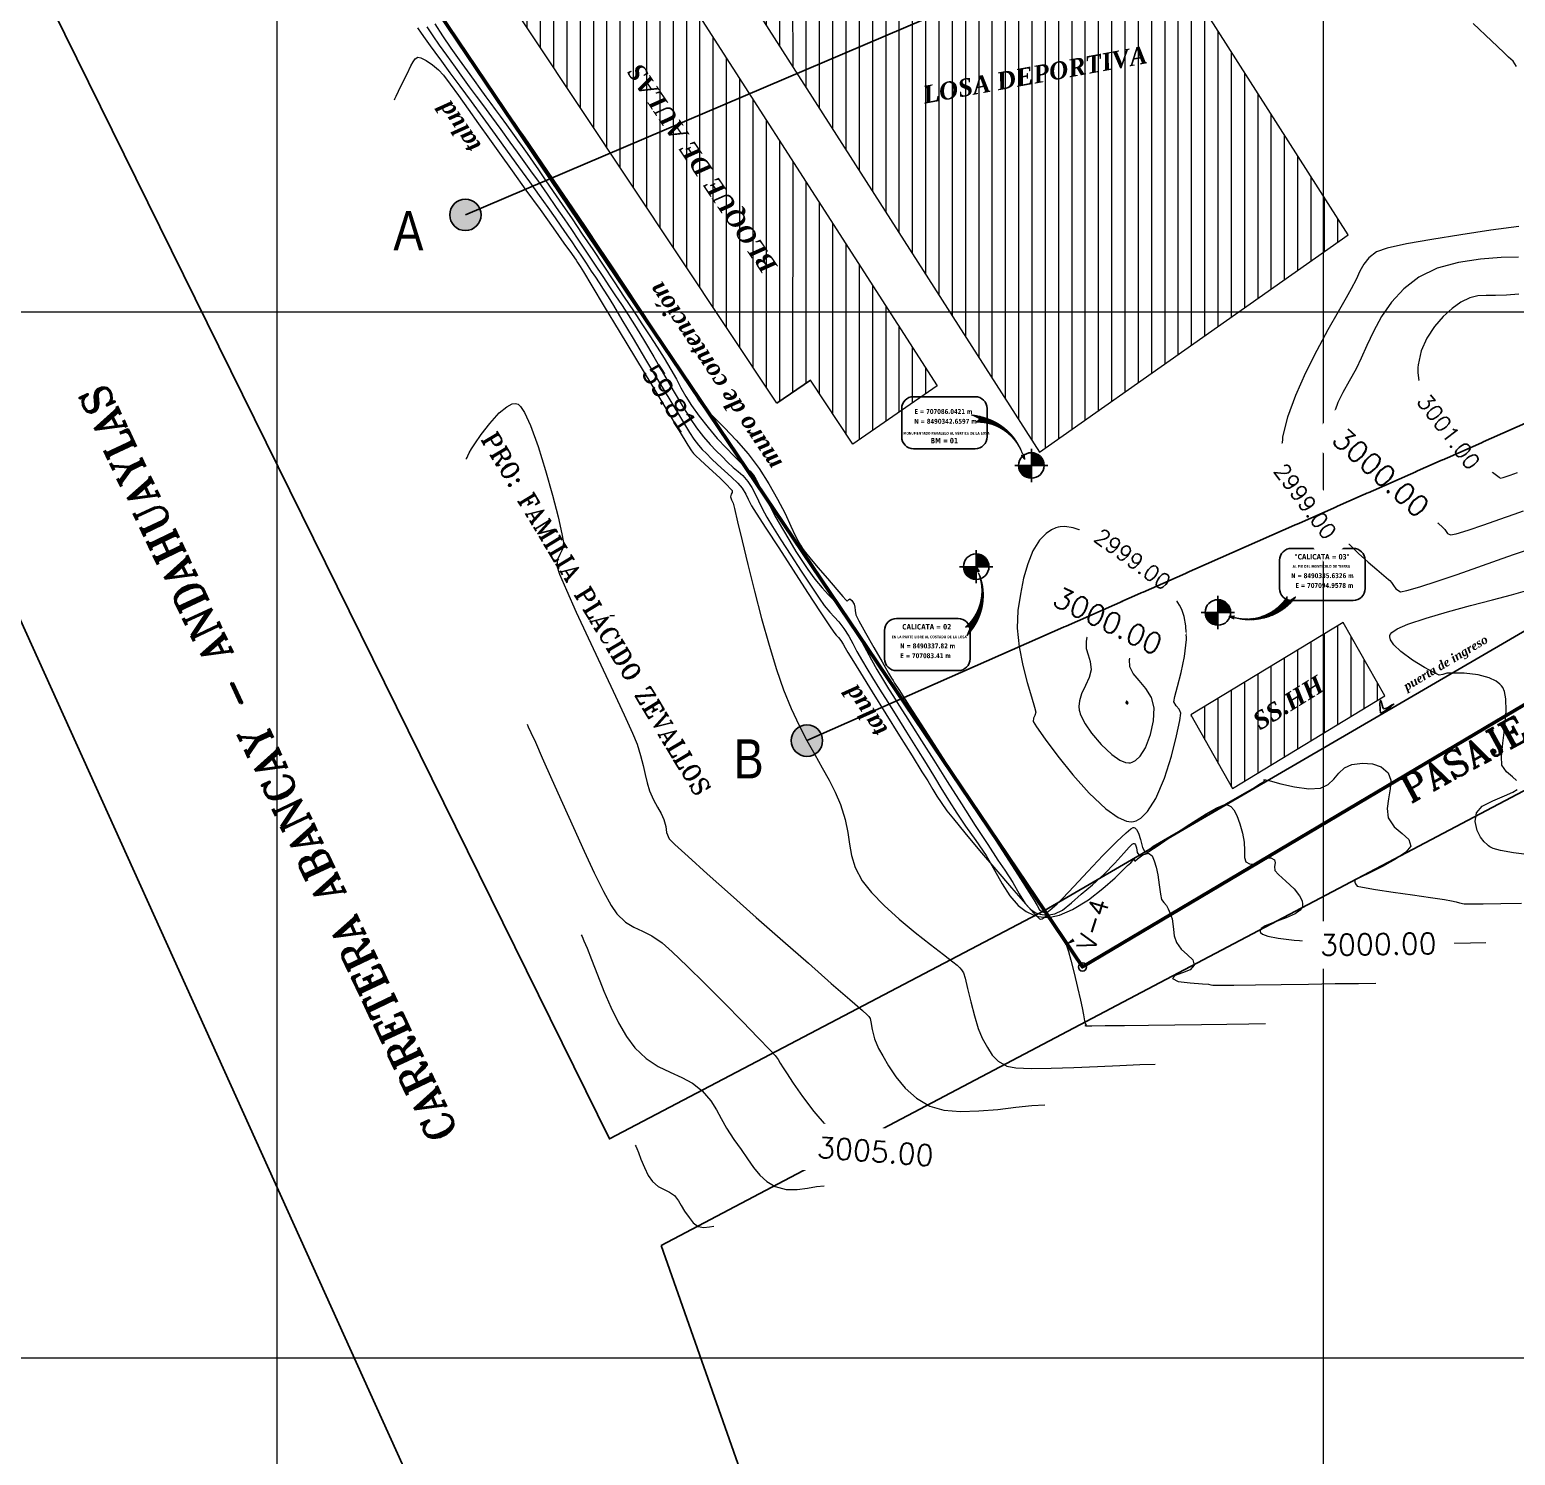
# Model space of a CAD drawing. Header units: metres. Extents: x 699753 to 708012, y 8489657 to 8490746.
# Drawn here: x 700920.5 to 700991.5, y 8490227 to 8490295.2 of the extents above; entities that cross this region are included whole.
import ezdxf
from ezdxf.enums import TextEntityAlignment as Align

# ---------------------------------------------------------------- set-up
doc = ezdxf.new("R2010")
doc.units = ezdxf.units.M
for name, color, linetype, lineweight in [('auxiliar', 1, 'Continuous', 9), ('BLOQUES', 7, 'Continuous', 60), ('detalles', 84, 'Continuous', 25), ('V-INTEREG', 5, 'Continuous', 5)]:
    doc.layers.add(name, color=color, linetype=linetype, lineweight=lineweight)
for name, color, linetype in [('C-ANNO-MATC-TEXT', 150, 'Continuous'), ('C-PROP-BRNG', 92, 'Continuous'), ('C-PROP-TEXT', 92, 'Continuous'), ('C-ROAD-SECT-DIAG', 212, 'Continuous'), ('C-ROAD-TEXT', 11, 'Continuous'), ('C-SSWR-PIPE-PATT', 7, 'Continuous'), ('C-STRM-STRC', 170, 'Continuous'), ('C-TOPO', 7, 'Continuous'), ('C-TOPO-MAJR', 9, 'Continuous'), ('CALLES', 7, 'Continuous'), ('V-SITE-VEGE', 80, 'Continuous')]:
    doc.layers.add(name, color=color, linetype=linetype)
doc.styles.add('COTAS', font='arial.ttf')
doc.styles.add('MtXpl_Palatino_Linot', font='')
doc.styles.add('MtXpl_Verdana', font='')
doc.styles.add('ROMANT', font='romant.shx')
doc.styles.get("Standard").update_dxf_attribs({"font": 'simplex.shx'})
doc.styles.get('MtXpl_Palatino_Linot').set_extended_font_data('Palatino Linotype', italic=True, bold=True)
doc.styles.get('MtXpl_Verdana').set_extended_font_data('Verdana', bold=True)
pattern_1 = [(90, (-6116.1554, 124.0174), (-0.635, 0), [])]

# ---------------------------------------------------------------- blocks, each defined once
blk = doc.blocks.new('bm')
for p, q in [((0, -0.13), (0, 0.13)), ((-0.13, 0), (0.13, 0))]:
    blk.add_line(p, q)
at = {"const_width": 0.1}
for points in [[(-0.05, 0, 0.414214), (0, -0.05, 1)], [(0.05, 0, 0.414214), (0, 0.05, 1)]]:
    blk.add_lwpolyline(points, format="xyb", dxfattribs=at)
blk.add_circle((0, 0), 0.1)

msp = doc.modelspace()

# ---------------------------------------------------------------- hatches: boundary and pattern name
h = msp.add_hatch(color=256)
h.dxf.hatch_style = 1
h.set_gradient(color1=(0, 0, 255), color2=(255, 255, 0), tint=1, name='INVSPHERICAL')
h.paths.add_polyline_path([(700956.897, 8490261.211, 1), (700958.397, 8490261.211, 1)])
at = {"layer": 'BLOQUES', "lineweight": 0}
h = msp.add_hatch(dxfattribs=at)
h.set_pattern_fill('ANSI31', color=256, scale=0.2, angle=45)
h.set_pattern_definition(pattern_1)
h.paths.add_polyline_path([(700963.862, 8490278.166), (700959.837, 8490275.388), (700957.809, 8490278.44), (700956.21, 8490277.337), (700942.151, 8490298.488), (700948.269, 8490302.432)])
h.paths.add_polyline_path([(700963.097, 8490291.374), (700974.342, 8490293.422), (700974.104, 8490294.727), (700962.859, 8490292.679)], flags=24)
h.paths.add_polyline_path([(700956.889, 8490283.982), (700950.012, 8490294.225), (700948.598, 8490293.275), (700955.475, 8490283.032)], flags=24)
at = {"layer": 'V-INTEREG', "lineweight": 0}
h = msp.add_hatch(dxfattribs=at)
h.set_pattern_fill('ANSI31', color=8, scale=0.027191, angle=-156.38919, style=0)
h.set_pattern_definition([(248.61081, (700971.6487163, 8490272.517198), (0.0031647951, -0.0012395809), [])])
edge = h.paths.add_edge_path()
edge.add_line((700965.506, 8490276.786), (700965.923, 8490276.592))
edge.add_line((700965.923, 8490276.592), (700965.728, 8490276.431))
edge.add_arc((700965.785, 8490274.118), 2.313, 17.83878, 91.41131, ccw=False)
edge.add_arc((700965.347, 8490274.034), 2.757, 16.71651, 86.69291)
h.paths.add_polyline_path([(700967.901, 8490274.863), (700967.987, 8490274.827), (700968.029, 8490274.92), (700968.064, 8490274.644)])
h = msp.add_hatch(dxfattribs=at)
h.set_pattern_fill('ANSI31', color=8, scale=0.027191, angle=-113.90462, style=0)
h.set_pattern_definition([(291.095383, (700969.443158, 8490270.7879203), (0.00317111, 0.001223336), [])])
edge = h.paths.add_edge_path()
edge.add_line((700965.299, 8490266.218), (700965.475, 8490266.642))
edge.add_line((700965.475, 8490266.642), (700965.223, 8490266.63))
edge.add_arc((700963.703, 8490268.374), 2.313, 311.07327, 384.6458)
edge.add_arc((700963.323, 8490268.14), 2.757, 315.79167, 385.76806, ccw=False)
h.paths.add_polyline_path([(700965.766, 8490269.254), (700965.806, 8490269.338), (700965.899, 8490269.298), (700965.739, 8490269.525)])
h = msp.add_hatch(dxfattribs=at)
h.set_pattern_fill('ANSI31', color=8, scale=0.027191, angle=-212.68319, style=0)
h.set_pattern_definition([(192.31681, (700977.2537585, 8490263.304645), (0.0007250424, -0.003320663), [])])
edge = h.paths.add_edge_path()
edge.add_line((700981.019, 8490268.098), (700980.626, 8490267.859))
edge.add_line((700980.626, 8490267.859), (700980.6, 8490268.11))
edge.add_arc((700978.645, 8490269.346), 2.313, 254.13277, 327.7053, ccw=False)
edge.add_arc((700978.818, 8490269.757), 2.757, 253.01051, 322.9869)
h.paths.add_polyline_path([(700978.09, 8490267.173), (700978.012, 8490267.121), (700978.066, 8490267.035), (700977.818, 8490267.158)])

# ---------------------------------------------------------------- linework, layer by layer
msp.add_line((700957.809, 8490278.44), (700956.21, 8490277.337))
at = {"flags": 128}
for points in [[(700969.001, 8490253.084), (700948.205, 8490242.169), (700904.075, 8490331.706)], [(700902.329, 8490306.156), (700949.581, 8490201.706)], [(700941.325, 8490286.344), (700988.046, 8490306.285)], [(700950.677, 8490237.072), (701029.563, 8490278.667), (701032.553, 8490271.821), (701039.59, 8490231.706)], [(700950.677, 8490237.072), (700963.412, 8490200.881)]]:
    msp.add_lwpolyline(points, dxfattribs=at)
msp.add_circle((700957.647, 8490261.211, 3003), 0.75)
at = {"lineweight": 40}
msp.add_solid([(700970.354, 8490251.755), (700970.438, 8490251.611), (700969.964, 8490251.431)], dxfattribs=at)
at = {"layer": 'BLOQUES', "lineweight": 0, "flags": 128}
for points in [[(700952.598, 8490300.279), (700968.767, 8490274.995), (700983.509, 8490285.394), (700967.856, 8490309.941)], [(700985.27, 8490263.349), (700983.277, 8490266.863), (700975.989, 8490262.437), (700977.982, 8490258.923)]]:
    msp.add_lwpolyline(points, close=True, dxfattribs=at)
msp.add_lwpolyline([(700963.862, 8490278.166), (700959.837, 8490275.388), (700957.809, 8490278.44), (700956.21, 8490277.337), (700942.151, 8490298.488), (700948.269, 8490302.432), (700963.862, 8490278.166)], dxfattribs=at)
at = {"layer": 'C-ANNO-MATC-TEXT', "lineweight": 9}
for p, q in [((700932.329, 8490201.706), (700932.329, 8490331.706)), ((700982.329, 8490201.706), (700982.329, 8490331.706)), ((700902.329, 8490281.706), (701062.329, 8490281.706)), ((700902.329, 8490231.706), (701062.329, 8490231.706))]:
    msp.add_line(p, q, dxfattribs=at)
at = {"layer": 'C-ROAD-SECT-DIAG', "lineweight": 40, "flags": 128}
msp.add_lwpolyline([(700969.001, 8490253.084), (700970.79, 8490250.431)], dxfattribs=at)
at = {"layer": 'C-ROAD-TEXT', "color": 4, "linetype": 'Continuous', "lineweight": -3}
for points, elevation in [([(700966.258, 8490275.728), (700966.258, 8490277.086, 0.414214), (700965.692, 8490277.652), (700962.74, 8490277.652, 0.414214), (700962.174, 8490277.086), (700962.174, 8490275.728, 0.414214), (700962.74, 8490275.162), (700965.692, 8490275.162, 0.414214)], -507.051), ([(700980.234, 8490269.836), (700980.234, 8490268.478, 0.414214), (700980.801, 8490267.911), (700983.752, 8490267.911, 0.414214), (700984.319, 8490268.478), (700984.319, 8490269.836, 0.414214), (700983.752, 8490270.402), (700980.801, 8490270.402, 0.414214)], -520.509)]:
    msp.add_lwpolyline(points, format="xyb", close=True, dxfattribs=dict(at, elevation=elevation))
msp.add_lwpolyline([(700961.355, 8490266.482), (700961.355, 8490265.125, 0.414214), (700961.922, 8490264.558), (700964.873, 8490264.558, 0.414214), (700965.44, 8490265.125), (700965.44, 8490266.482, 0.414214), (700964.873, 8490267.049), (700961.922, 8490267.049, 0.414214)], format="xyb", close=True, dxfattribs=at)
at = {"layer": 'C-SSWR-PIPE-PATT'}
msp.add_circle((700970.815, 8490250.393), 0.196, dxfattribs=at)
at = {"layer": 'C-TOPO', "color": 132, "linetype": 'Continuous', "lineweight": 0, "true_color": 0x00b8b8, "flags": 128}
for points, elevation in [([(700939.48, 8490295.332), (700939.761, 8490294.899), (700940.069, 8490294.461), (700940.42, 8490293.978), (700940.829, 8490293.406), (700941.18, 8490292.912), (700941.51, 8490292.461), (700941.837, 8490292.019), (700942.184, 8490291.553), (700942.569, 8490291.032), (700943.014, 8490290.422), (700943.445, 8490289.827), (700943.801, 8490289.338), (700944.12, 8490288.898), (700944.438, 8490288.454), (700944.794, 8490287.951), (700945.226, 8490287.334), (700945.667, 8490286.699), (700946.045, 8490286.149), (700946.388, 8490285.644), (700946.725, 8490285.143), (700947.084, 8490284.605), (700947.495, 8490283.989), (700947.893, 8490283.394), (700948.216, 8490282.911), (700948.501, 8490282.482), (700948.783, 8490282.052), (700949.098, 8490281.563), (700949.48, 8490280.958), (700949.879, 8490280.306), (700950.325, 8490279.551), (700950.792, 8490278.75), (700951.255, 8490277.956), (700951.689, 8490277.225), (700952.068, 8490276.612), (700952.367, 8490276.17), (700952.705, 8490275.739), (700953.021, 8490275.375), (700953.316, 8490275.063), (700953.591, 8490274.786), (700953.849, 8490274.526), (700954.126, 8490274.265), (700954.357, 8490274.075), (700954.576, 8490273.878), (700954.82, 8490273.594), (700955.01, 8490273.307), (700955.169, 8490273.003), (700955.326, 8490272.671), (700955.505, 8490272.303), (700955.734, 8490271.886), (700956.004, 8490271.446), (700956.402, 8490270.816), (700956.877, 8490270.076), (700957.375, 8490269.309), (700957.843, 8490268.598), (700958.228, 8490268.024), (700958.477, 8490267.668), (700958.733, 8490267.356), (700958.952, 8490267.127), (700959.167, 8490266.896), (700959.413, 8490266.578), (700959.648, 8490266.211), (700959.838, 8490265.859), (700960.036, 8490265.476), (700960.294, 8490265.016), (700960.504, 8490264.666), (700960.782, 8490264.212), (700961.119, 8490263.668), (700961.506, 8490263.045), (700961.936, 8490262.359), (700962.4, 8490261.621), (700962.889, 8490260.846), (700963.346, 8490260.111), (700963.738, 8490259.466), (700964.092, 8490258.877), (700964.439, 8490258.313), (700964.806, 8490257.74), (700965.223, 8490257.128), (700965.719, 8490256.442), (700966.207, 8490255.715), (700966.611, 8490255.017), (700966.973, 8490254.37), (700967.335, 8490253.799), (700967.738, 8490253.329), (700968.12, 8490253.041), (700968.454, 8490252.885), (700968.704, 8490252.812), (700968.839, 8490252.786), (700968.979, 8490252.77), (700969.268, 8490252.777), (700969.72, 8490252.875), (700970.337, 8490253.135), (700971.095, 8490253.602), (700971.79, 8490254.14), (700972.37, 8490254.654), (700972.782, 8490255.051), (700972.974, 8490255.238), (700973.118, 8490255.369), (700973.231, 8490255.491), (700973.28, 8490255.543), (700973.301, 8490255.496), (700973.323, 8490255.448), (700973.444, 8490255.559), (700973.703, 8490255.757), (700973.968, 8490255.829), (700974.138, 8490255.698), (700974.242, 8490255.459), (700974.337, 8490255.157), (700974.415, 8490254.802), (700974.485, 8490254.32), (700974.546, 8490253.871), (700974.598, 8490253.614), (700974.705, 8490253.469), (700974.826, 8490253.328), (700974.913, 8490253.167), (700975.006, 8490252.955), (700975.097, 8490252.691), (700975.137, 8490252.453), (700975.157, 8490252.183), (700975.198, 8490251.882), (700975.305, 8490251.555), (700975.534, 8490251.245), (700975.832, 8490250.978), (700976.081, 8490250.73), (700976.159, 8490250.476), (700975.963, 8490250.258), (700975.597, 8490250.107), (700975.252, 8490249.981), (700975.116, 8490249.838), (700975.395, 8490249.704), (700975.969, 8490249.626), (700976.547, 8490249.586), (700976.835, 8490249.57), (700976.941, 8490249.543), (700977.047, 8490249.52), (700977.328, 8490249.522), (700978.046, 8490249.53), (700979.081, 8490249.543), (700980.313, 8490249.559), (700981.623, 8490249.577), (700982.892, 8490249.594), (700984, 8490249.609), (700984.828, 8490249.62)], 3001), ([(700940.468, 8490295.384), (700940.983, 8490294.618), (700941.56, 8490293.765), (700942.135, 8490292.921), (700942.642, 8490292.179), (700943.017, 8490291.632), (700943.195, 8490291.374), (700943.321, 8490291.198), (700943.424, 8490291.06), (700943.552, 8490290.886), (700943.681, 8490290.709), (700943.785, 8490290.564), (700943.914, 8490290.381), (700944.05, 8490290.184), (700944.333, 8490289.771), (700944.74, 8490289.177), (700945.243, 8490288.44), (700945.817, 8490287.596), (700946.436, 8490286.684), (700947.075, 8490285.74), (700947.708, 8490284.8), (700948.308, 8490283.903), (700948.961, 8490282.921), (700949.608, 8490281.94), (700950.228, 8490280.996), (700950.799, 8490280.123), (700951.298, 8490279.356), (700951.705, 8490278.729), (700951.997, 8490278.278), (700952.151, 8490278.036), (700952.312, 8490277.76), (700952.435, 8490277.537), (700952.611, 8490277.273), (700952.828, 8490277.035), (700953.208, 8490276.655), (700953.703, 8490276.157), (700954.26, 8490275.569), (700954.83, 8490274.915), (700955.362, 8490274.221), (700955.832, 8490273.493), (700956.247, 8490272.757), (700956.6, 8490272.065), (700956.882, 8490271.468), (700957.087, 8490271.02), (700957.209, 8490270.772), (700957.333, 8490270.562), (700957.438, 8490270.399), (700957.58, 8490270.201), (700957.788, 8490269.946), (700958.169, 8490269.495), (700958.631, 8490268.955), (700959.079, 8490268.435), (700959.367, 8490268.106), (700959.509, 8490267.946), (700959.558, 8490267.894), (700959.567, 8490267.887), (700959.576, 8490267.889), (700959.603, 8490267.909), (700959.65, 8490267.955), (700959.701, 8490267.991), (700959.793, 8490267.911), (700959.907, 8490267.74), (700959.935, 8490267.599), (700959.944, 8490267.428), (700959.984, 8490267.227), (700960.132, 8490266.934), (700960.448, 8490266.366), (700960.846, 8490265.665), (700961.242, 8490264.974), (700961.552, 8490264.437), (700961.691, 8490264.198), (700961.763, 8490264.081), (700961.836, 8490263.966), (700962.03, 8490263.662), (700962.531, 8490262.881), (700963.263, 8490261.741), (700964.149, 8490260.359), (700965.116, 8490258.853), (700966.086, 8490257.341), (700966.985, 8490255.942), (700967.737, 8490254.774), (700968.266, 8490253.954), (700968.497, 8490253.6), (700968.644, 8490253.336), (700968.766, 8490253.121), (700968.947, 8490253.007), (700969.167, 8490253.045), (700969.373, 8490253.205), (700969.612, 8490253.415), (700969.883, 8490253.687), (700970.401, 8490254.24), (700971.068, 8490254.956), (700971.786, 8490255.714), (700972.457, 8490256.397), (700972.895, 8490256.808), (700973.133, 8490256.998), (700973.236, 8490257.053), (700973.269, 8490257.057), (700973.314, 8490257.041), (700973.392, 8490256.971), (700973.489, 8490256.794), (700973.587, 8490256.483), (700973.682, 8490256.108), (700973.775, 8490255.92), (700973.9, 8490255.94), (700974.028, 8490256.043), (700974.186, 8490256.164), (700974.501, 8490256.346), (700975.188, 8490256.745), (700976.101, 8490257.274), (700977.089, 8490257.848), (700978.005, 8490258.38), (700978.701, 8490258.784), (700979.028, 8490258.975), (700979.25, 8490259.109), (700979.434, 8490259.223), (700979.512, 8490259.274), (700979.487, 8490259.336), (700979.583, 8490259.342), (700979.786, 8490259.282), (700980.287, 8490259.145), (700980.947, 8490258.998), (700981.625, 8490258.906), (700982.182, 8490258.936), (700982.559, 8490259.111), (700982.835, 8490259.374), (700983.073, 8490259.661), (700983.337, 8490259.914), (700983.691, 8490260.071), (700984.202, 8490260.138), (700984.674, 8490260.106), (700985.087, 8490259.955), (700985.422, 8490259.667), (700985.547, 8490259.324), (700985.522, 8490258.9), (700985.434, 8490258.433), (700985.373, 8490257.961), (700985.429, 8490257.521), (700985.711, 8490257.091), (700986.089, 8490256.775), (700986.406, 8490256.493), (700986.503, 8490256.166), (700986.276, 8490255.876), (700985.778, 8490255.538), (700985.147, 8490255.193), (700984.521, 8490254.882), (700984.116, 8490254.687), (700983.916, 8490254.586), (700983.847, 8490254.545), (700983.836, 8490254.533), (700983.83, 8490254.507), (700983.831, 8490254.45), (700983.86, 8490254.359), (700983.936, 8490254.26), (700984.195, 8490254.204), (700984.816, 8490254.103), (700985.659, 8490253.974), (700986.583, 8490253.837), (700987.45, 8490253.709), (700988.119, 8490253.61), (700988.451, 8490253.557), (700988.669, 8490253.503), (700988.84, 8490253.452), (700989.06, 8490253.413), (700989.352, 8490253.407), (700989.964, 8490253.411), (700990.808, 8490253.421), (700991.793, 8490253.436)], 2999), ([(700991.55, 8490293.44), (700991.396, 8490293.686), (700991.292, 8490293.791), (700991.179, 8490293.889), (700990.949, 8490294.106), (700990.357, 8490294.665), (700989.48, 8490295.492)], 2998), ([(700939.036, 8490295.287), (700939.209, 8490295.03), (700939.407, 8490294.755), (700939.646, 8490294.422), (700939.857, 8490294.129), (700940.175, 8490293.694), (700940.583, 8490293.14), (700941.062, 8490292.49), (700941.595, 8490291.766), (700942.162, 8490290.992), (700942.745, 8490290.19), (700943.32, 8490289.395), (700943.869, 8490288.634), (700944.381, 8490287.921), (700944.848, 8490287.269), (700945.26, 8490286.691), (700945.608, 8490286.201), (700945.882, 8490285.81), (700946.171, 8490285.393), (700946.406, 8490285.051), (700946.616, 8490284.739), (700946.833, 8490284.414), (700947.089, 8490284.031), (700947.337, 8490283.66), (700947.534, 8490283.365), (700947.713, 8490283.095), (700947.905, 8490282.797), (700948.144, 8490282.42), (700948.394, 8490282.011), (700948.807, 8490281.321), (700949.336, 8490280.435), (700949.932, 8490279.434), (700950.547, 8490278.402), (700951.135, 8490277.421), (700951.645, 8490276.575), (700952.031, 8490275.947), (700952.245, 8490275.619), (700952.463, 8490275.339), (700952.647, 8490275.131), (700952.842, 8490274.932), (700953.093, 8490274.678), (700953.37, 8490274.41), (700953.701, 8490274.108), (700954.039, 8490273.8), (700954.337, 8490273.515), (700954.548, 8490273.281), (700954.728, 8490272.997), (700954.841, 8490272.748), (700954.996, 8490272.443), (700955.221, 8490272.087), (700955.681, 8490271.372), (700956.297, 8490270.421), (700956.989, 8490269.357), (700957.678, 8490268.3), (700958.283, 8490267.374), (700958.726, 8490266.7), (700958.926, 8490266.402), (700959.048, 8490266.257), (700959.153, 8490266.148), (700959.271, 8490266), (700959.381, 8490265.822), (700959.474, 8490265.644), (700959.595, 8490265.425), (700959.786, 8490265.115), (700960.199, 8490264.449), (700960.764, 8490263.539), (700961.411, 8490262.499), (700962.07, 8490261.44), (700962.671, 8490260.477), (700963.143, 8490259.721), (700963.416, 8490259.285), (700963.665, 8490258.88), (700963.855, 8490258.562), (700964.054, 8490258.25), (700964.33, 8490257.863), (700964.643, 8490257.469), (700965.193, 8490256.803), (700965.896, 8490255.965), (700966.668, 8490255.054), (700967.426, 8490254.17), (700968.087, 8490253.412), (700968.49, 8490252.964), (700968.691, 8490252.754), (700968.767, 8490252.686), (700968.785, 8490252.676), (700968.816, 8490252.674), (700968.883, 8490252.691), (700968.983, 8490252.749), (700969.101, 8490252.847), (700969.178, 8490252.908), (700969.194, 8490252.832), (700969.207, 8490252.736), (700969.314, 8490252.614), (700969.534, 8490252.36), (700969.765, 8490252.036), (700969.924, 8490251.742), (700970.034, 8490251.472), (700970.151, 8490251.127), (700970.264, 8490250.719), (700970.419, 8490250.094), (700970.582, 8490249.403), (700970.72, 8490248.799), (700970.801, 8490248.434), (700970.866, 8490248.1), (700970.914, 8490247.818), (700970.936, 8490247.696), (700970.987, 8490247.631), (700970.924, 8490247.593), (700970.971, 8490247.584), (700971.028, 8490247.577), (700971.262, 8490247.579), (700971.892, 8490247.587), (700972.824, 8490247.598), (700973.967, 8490247.613), (700975.225, 8490247.629), (700976.507, 8490247.645), (700977.718, 8490247.66), (700978.765, 8490247.673), (700979.556, 8490247.683)], 3002), ([(700937.932, 8490291.845), (700937.958, 8490291.898), (700938.02, 8490292.026), (700938.134, 8490292.262), (700938.309, 8490292.627), (700938.533, 8490293.091), (700938.72, 8490293.469), (700938.824, 8490293.661), (700938.927, 8490293.81), (700939.051, 8490293.887), (700939.199, 8490293.846), (700939.447, 8490293.717), (700939.745, 8490293.522), (700940.042, 8490293.281), (700940.277, 8490293.019), (700940.6, 8490292.596), (700940.996, 8490292.046), (700941.451, 8490291.402), (700941.949, 8490290.695), (700942.476, 8490289.958), (700942.956, 8490289.292), (700943.556, 8490288.457), (700944.219, 8490287.532), (700944.89, 8490286.594), (700945.513, 8490285.723), (700946.033, 8490284.995), (700946.393, 8490284.491), (700946.538, 8490284.287), (700946.614, 8490284.175), (700946.682, 8490284.074), (700946.746, 8490283.978), (700946.809, 8490283.881), (700946.964, 8490283.623), (700947.368, 8490282.952), (700947.958, 8490281.971), (700948.672, 8490280.784), (700949.45, 8490279.493), (700950.228, 8490278.2), (700950.946, 8490277.008), (700951.543, 8490276.02), (700951.955, 8490275.339), (700952.123, 8490275.068), (700952.224, 8490274.945), (700952.336, 8490274.831), (700952.55, 8490274.63), (700952.98, 8490274.233), (700953.476, 8490273.769), (700953.821, 8490273.438), (700953.999, 8490273.256), (700954.062, 8490273.183), (700954.073, 8490273.163), (700954.077, 8490273.132), (700954.066, 8490273.073), (700954.022, 8490272.989), (700953.987, 8490272.861), (700954.039, 8490272.716), (700954.12, 8490272.565), (700954.183, 8490272.308), (700954.332, 8490271.678), (700954.55, 8490270.757), (700954.825, 8490269.625), (700955.14, 8490268.364), (700955.482, 8490267.054), (700955.836, 8490265.777), (700956.187, 8490264.614), (700956.521, 8490263.646), (700956.889, 8490262.748), (700957.267, 8490261.941), (700957.647, 8490261.211), (700958.019, 8490260.541), (700958.375, 8490259.916), (700958.704, 8490259.322), (700959, 8490258.742), (700959.252, 8490258.161), (700959.479, 8490257.444), (700959.599, 8490256.826), (700959.675, 8490256.266), (700959.773, 8490255.722), (700959.956, 8490255.152), (700960.289, 8490254.515), (700960.724, 8490253.955), (700961.338, 8490253.329), (700962.061, 8490252.678), (700962.821, 8490252.042), (700963.547, 8490251.464), (700964.17, 8490250.984), (700964.618, 8490250.642), (700964.82, 8490250.481), (700964.946, 8490250.357), (700965.04, 8490250.253), (700965.132, 8490250.107), (700965.207, 8490249.859), (700965.325, 8490249.367), (700965.476, 8490248.733), (700965.649, 8490248.058), (700965.835, 8490247.444), (700966.023, 8490246.991), (700966.271, 8490246.538), (700966.505, 8490246.178), (700966.793, 8490245.891), (700967.202, 8490245.655), (700967.631, 8490245.574), (700968.365, 8490245.543), (700969.317, 8490245.55), (700970.4, 8490245.584), (700971.526, 8490245.631), (700972.607, 8490245.682), (700973.555, 8490245.724), (700974.284, 8490245.746)], 3003), ([(700991.662, 8490285.791), (700990.327, 8490285.606), (700988.903, 8490285.396), (700987.517, 8490285.175), (700986.297, 8490284.957), (700985.373, 8490284.753), (700984.872, 8490284.577), (700984.506, 8490284.291), (700984.258, 8490283.988), (700984.071, 8490283.651), (700983.891, 8490283.262), (700983.662, 8490282.803), (700983.42, 8490282.382), (700983.032, 8490281.712), (700982.545, 8490280.852), (700982.01, 8490279.86), (700981.477, 8490278.794), (700980.994, 8490277.711), (700980.611, 8490276.67), (700980.378, 8490275.73), (700980.343, 8490274.947), (700980.557, 8490274.105), (700980.95, 8490273.341), (700981.462, 8490272.652), (700982.036, 8490272.039), (700982.612, 8490271.499), (700983.131, 8490271.032), (700983.536, 8490270.636), (700984.003, 8490270.159), (700984.463, 8490269.74), (700984.881, 8490269.388), (700985.221, 8490269.111), (700985.447, 8490268.917), (700985.447, 8490268.917), (700985.496, 8490268.866), (700985.578, 8490268.767), (700985.675, 8490268.624), (700985.795, 8490268.461), (700986.018, 8490268.332), (700986.317, 8490268.382), (700986.93, 8490268.561), (700987.762, 8490268.832), (700988.72, 8490269.158), (700989.711, 8490269.504), (700990.641, 8490269.831), (700991.417, 8490270.103), (700991.945, 8490270.284)], 2999), ([(700991.661, 8490282.56), (700991.08, 8490282.509), (700990.551, 8490282.485), (700990.108, 8490282.488), (700989.711, 8490282.469), (700989.32, 8490282.379), (700988.893, 8490282.167), (700988.486, 8490281.873), (700988.052, 8490281.48), (700987.632, 8490281.002), (700987.267, 8490280.451), (700986.994, 8490279.84), (700986.856, 8490279.181), (700986.856, 8490279.181), (700986.847, 8490279.048), (700986.846, 8490278.792), (700986.885, 8490278.434), (700987.001, 8490277.996), (700987.235, 8490277.489), (700987.547, 8490277.003), (700987.914, 8490276.509), (700988.313, 8490275.98), (700988.769, 8490275.438), (700989.282, 8490274.941), (700989.79, 8490274.51), (700990.231, 8490274.171), (700990.545, 8490273.946), (700990.67, 8490273.859), (700990.721, 8490273.801), (700990.774, 8490273.753), (700990.927, 8490273.798), (700991.253, 8490273.906), (700991.608, 8490274.026)], 3001), ([(700941.374, 8490274.668), (700941.384, 8490274.691), (700941.406, 8490274.742), (700941.441, 8490274.831), (700941.502, 8490274.968), (700941.614, 8490275.157), (700941.775, 8490275.396), (700942.084, 8490275.84), (700942.491, 8490276.373), (700942.945, 8490276.875), (700943.308, 8490277.176), (700943.562, 8490277.304), (700943.717, 8490277.328), (700943.789, 8490277.319), (700943.843, 8490277.296), (700943.959, 8490277.188), (700944.15, 8490276.89), (700944.429, 8490276.281), (700944.796, 8490275.275), (700945.157, 8490274.122), (700945.487, 8490272.953), (700945.757, 8490271.902), (700945.94, 8490271.1), (700946.01, 8490270.68), (700945.96, 8490270.365), (700945.842, 8490270.117), (700945.729, 8490269.871), (700945.693, 8490269.561), (700945.822, 8490269.174), (700946.151, 8490268.402), (700946.625, 8490267.352), (700947.192, 8490266.127), (700947.797, 8490264.832), (700948.386, 8490263.571), (700948.906, 8490262.45), (700949.304, 8490261.571), (700949.525, 8490261.041), (700949.696, 8490260.5), (700949.816, 8490260.021), (700949.909, 8490259.59), (700950.004, 8490259.191), (700950.126, 8490258.808), (700950.312, 8490258.381), (700950.501, 8490258.031), (700950.672, 8490257.726), (700950.809, 8490257.435), (700950.896, 8490257.101), (700950.94, 8490256.824), (700951.069, 8490256.522), (700951.337, 8490256.25), (700951.967, 8490255.667), (700952.88, 8490254.845), (700953.993, 8490253.854), (700955.223, 8490252.764), (700956.491, 8490251.646), (700957.713, 8490250.57), (700958.809, 8490249.608), (700959.697, 8490248.83), (700960.294, 8490248.306), (700960.52, 8490248.107), (700960.597, 8490248.025), (700960.663, 8490247.935), (700960.697, 8490247.766), (700960.763, 8490247.409), (700960.883, 8490246.956), (700961.073, 8490246.501), (700961.267, 8490246.142), (700961.541, 8490245.667), (700961.899, 8490245.133), (700962.344, 8490244.597), (700962.881, 8490244.113), (700963.512, 8490243.738), (700964.181, 8490243.551), (700964.983, 8490243.486), (700965.863, 8490243.508), (700966.763, 8490243.585), (700967.626, 8490243.683), (700968.395, 8490243.768), (700969.013, 8490243.809)], 3004), ([(700991.563, 8490259.303), (700991.36, 8490259.474), (700991.072, 8490259.715), (700990.857, 8490260.043), (700990.833, 8490260.453), (700990.902, 8490261.093), (700991.001, 8490261.857), (700991.066, 8490262.637), (700991.052, 8490263.203), (700990.981, 8490263.558), (700990.898, 8490263.749), (700990.844, 8490263.828), (700990.768, 8490263.911), (700990.584, 8490264.056), (700990.244, 8490264.22), (700989.719, 8490264.358), (700989.053, 8490264.433), (700988.509, 8490264.444), (700988.23, 8490264.437), (700988.041, 8490264.379), (700987.865, 8490264.346), (700987.631, 8490264.452), (700987.161, 8490264.707), (700986.585, 8490265.061), (700986.03, 8490265.466), (700985.689, 8490265.794), (700985.536, 8490266.026), (700985.498, 8490266.169), (700985.502, 8490266.235), (700985.52, 8490266.284), (700985.606, 8490266.386), (700985.853, 8490266.548), (700986.368, 8490266.776), (700987.237, 8490267.073), (700988.265, 8490267.373), (700989.353, 8490267.664), (700990.403, 8490267.935), (700991.316, 8490268.175), (700991.993, 8490268.373)], 2998), ([(700992.293, 8490255.737), (700991.411, 8490255.849), (700990.8, 8490255.962), (700990.448, 8490256.063), (700990.282, 8490256.138), (700990.224, 8490256.179), (700990.15, 8490256.242), (700990.015, 8490256.377), (700989.842, 8490256.599), (700989.675, 8490256.921), (700989.584, 8490257.346), (700989.645, 8490257.768), (700989.923, 8490258.071), (700990.423, 8490258.333), (700990.986, 8490258.566), (700991.377, 8490258.743), (700991.582, 8490258.876)], 2998), ([(700946.858, 8490251.935), (700946.901, 8490251.842), (700946.991, 8490251.637), (700947.136, 8490251.287), (700947.345, 8490250.757), (700947.631, 8490250.021), (700947.944, 8490249.242), (700948.281, 8490248.463), (700948.639, 8490247.723), (700949.018, 8490247.065), (700949.414, 8490246.531), (700949.968, 8490246.011), (700950.539, 8490245.64), (700951.11, 8490245.359), (700951.662, 8490245.109), (700952.177, 8490244.832), (700952.638, 8490244.47), (700953.053, 8490243.997), (700953.328, 8490243.567), (700953.546, 8490243.142), (700953.794, 8490242.681), (700954.155, 8490242.144), (700954.5, 8490241.665), (700954.807, 8490241.214), (700955.099, 8490240.801), (700955.401, 8490240.438), (700955.737, 8490240.135), (700956.132, 8490239.905), (700956.656, 8490239.76), (700957.177, 8490239.748), (700957.67, 8490239.811), (700958.109, 8490239.892), (700958.469, 8490239.935)], 3006), ([(700949.442, 8490241.879), (700949.465, 8490241.83), (700949.513, 8490241.716), (700949.593, 8490241.516), (700949.712, 8490241.21), (700949.88, 8490240.806), (700950.066, 8490240.428), (700950.269, 8490240.131), (700950.54, 8490239.898), (700950.817, 8490239.752), (700951.081, 8490239.629), (700951.312, 8490239.465), (700951.508, 8490239.218), (700951.629, 8490238.987), (700951.802, 8490238.712), (700952.013, 8490238.411), (700952.205, 8490238.16), (700952.441, 8490237.988), (700952.724, 8490237.935), (700952.989, 8490237.967), (700953.197, 8490237.998)], 3007)]:
    msp.add_lwpolyline(points, dxfattribs=dict(at, elevation=elevation))
at = {"layer": 'C-TOPO', "color": 20, "linetype": 'Continuous', "lineweight": 0, "flags": 128}
for points, elevation in [([(700939.87, 8490295.48), (700940.237, 8490294.896), (700940.63, 8490294.313), (700941.025, 8490293.752), (700941.402, 8490293.232), (700941.738, 8490292.771), (700942.012, 8490292.39), (700942.301, 8490291.983), (700942.535, 8490291.664), (700942.752, 8490291.374), (700942.989, 8490291.057), (700943.283, 8490290.654), (700943.578, 8490290.247), (700943.817, 8490289.919), (700944.036, 8490289.615), (700944.275, 8490289.279), (700944.57, 8490288.857), (700944.821, 8490288.496), (700945.143, 8490288.027), (700945.525, 8490287.468), (700945.955, 8490286.837), (700946.42, 8490286.151), (700946.908, 8490285.429), (700947.406, 8490284.688), (700947.902, 8490283.946), (700948.435, 8490283.145), (700948.918, 8490282.418), (700949.357, 8490281.754), (700949.76, 8490281.141), (700950.132, 8490280.568), (700950.482, 8490280.024), (700950.816, 8490279.497), (700951.148, 8490278.947), (700951.405, 8490278.486), (700951.627, 8490278.074), (700951.855, 8490277.669), (700952.129, 8490277.232), (700952.489, 8490276.722), (700952.92, 8490276.173), (700953.362, 8490275.662), (700953.781, 8490275.207), (700954.149, 8490274.828), (700954.434, 8490274.544), (700954.606, 8490274.373), (700954.784, 8490274.209), (700954.933, 8490274.085), (700955.092, 8490273.907), (700955.211, 8490273.71), (700955.385, 8490273.376), (700955.607, 8490272.939), (700955.867, 8490272.43), (700956.158, 8490271.882), (700956.471, 8490271.329), (700956.821, 8490270.741), (700957.119, 8490270.255), (700957.397, 8490269.823), (700957.69, 8490269.398), (700958.029, 8490268.935), (700958.37, 8490268.512), (700958.664, 8490268.194), (700958.941, 8490267.909), (700959.228, 8490267.587), (700959.556, 8490267.156), (700959.828, 8490266.741), (700960.062, 8490266.338), (700960.277, 8490265.935), (700960.491, 8490265.519), (700960.724, 8490265.081), (700960.993, 8490264.607), (700961.301, 8490264.091), (700961.551, 8490263.685), (700961.784, 8490263.316), (700962.04, 8490262.913), (700962.363, 8490262.406), (700962.663, 8490261.929), (700963.126, 8490261.195), (700963.704, 8490260.279), (700964.355, 8490259.252), (700965.031, 8490258.188), (700965.69, 8490257.159), (700966.286, 8490256.24), (700966.773, 8490255.503), (700967.108, 8490255.021), (700967.485, 8490254.435), (700967.785, 8490253.891), (700968.075, 8490253.427), (700968.345, 8490253.14), (700968.592, 8490252.987), (700968.786, 8490252.919), (700968.893, 8490252.896), (700969.002, 8490252.882), (700969.21, 8490252.881), (700969.499, 8490252.94), (700969.858, 8490253.115), (700970.295, 8490253.452), (700970.759, 8490253.873), (700971.293, 8490254.326), (700971.856, 8490254.824), (700972.362, 8490255.356), (700972.785, 8490255.836), (700973.045, 8490256.125), (700973.187, 8490256.259), (700973.252, 8490256.298), (700973.275, 8490256.3), (700973.305, 8490256.287), (700973.349, 8490256.23), (700973.389, 8490256.087), (700973.43, 8490255.864), (700973.549, 8490255.684), (700973.815, 8490255.808), (700974.377, 8490256.168), (700975.124, 8490256.669), (700975.943, 8490257.213), (700976.722, 8490257.706), (700977.243, 8490257.998), (700977.536, 8490258.125), (700977.671, 8490258.154), (700977.718, 8490258.15), (700977.784, 8490258.127), (700977.902, 8490258.06), (700978.048, 8490257.91), (700978.195, 8490257.639), (700978.335, 8490257.229), (700978.463, 8490256.793), (700978.542, 8490256.359), (700978.55, 8490255.952), (700978.552, 8490255.622), (700978.615, 8490255.422), (700978.804, 8490255.319), (700979.029, 8490255.302), (700979.234, 8490255.334), (700979.369, 8490255.416), (700979.464, 8490255.527), (700979.591, 8490255.602), (700979.823, 8490255.61), (700979.999, 8490255.507), (700980.024, 8490255.369), (700979.989, 8490255.195), (700980.001, 8490255), (700980.177, 8490254.808), (700980.531, 8490254.501), (700980.931, 8490254.123), (700981.193, 8490253.797), (700981.311, 8490253.553), (700981.337, 8490253.396), (700981.331, 8490253.321), (700981.309, 8490253.248), (700981.216, 8490253.115), (700980.98, 8490252.939), (700980.546, 8490252.74), (700979.951, 8490252.525), (700979.552, 8490252.359), (700979.36, 8490252.228), (700979.308, 8490252.133), (700979.308, 8490252.083), (700979.326, 8490252.041), (700979.417, 8490251.965), (700979.67, 8490251.868), (700980.17, 8490251.766), (700980.939, 8490251.676), (700981.716, 8490251.619), (700982.338, 8490251.585), (700982.643, 8490251.564), (700982.848, 8490251.509), (700983.053, 8490251.467), (700983.345, 8490251.464), (700984.012, 8490251.469), (700984.951, 8490251.481), (700986.059, 8490251.497), (700987.231, 8490251.514), (700988.365, 8490251.532), (700989.355, 8490251.547), (700990.099, 8490251.557)], 3000), ([(700991.65, 8490284.32), (700990.821, 8490284.303), (700989.832, 8490284.228), (700988.781, 8490284.067), (700987.766, 8490283.792), (700986.883, 8490283.372), (700986.171, 8490282.815), (700985.588, 8490282.171), (700985.113, 8490281.479), (700984.727, 8490280.776), (700984.408, 8490280.099), (700984.135, 8490279.489), (700983.887, 8490278.981), (700983.555, 8490278.39), (700983.256, 8490277.854), (700983.019, 8490277.369), (700982.894, 8490277.012), (700982.848, 8490276.762), (700982.843, 8490276.602), (700982.849, 8490276.524), (700982.863, 8490276.431), (700982.906, 8490276.265), (700983.005, 8490276.053), (700983.19, 8490275.815), (700983.492, 8490275.528), (700983.848, 8490275.176), (700984.23, 8490274.802), (700984.873, 8490274.211), (700985.666, 8490273.502), (700986.493, 8490272.769), (700987.244, 8490272.108), (700987.803, 8490271.616), (700988.059, 8490271.388), (700988.059, 8490271.388), (700988.088, 8490271.358), (700988.136, 8490271.299), (700988.193, 8490271.215), (700988.264, 8490271.119), (700988.396, 8490271.043), (700988.676, 8490271.1), (700989.251, 8490271.28), (700989.992, 8490271.531), (700990.767, 8490271.801), (700991.446, 8490272.04), (700991.897, 8490272.196)], 3000), ([(700944.274, 8490261.992), (700944.33, 8490261.872), (700944.454, 8490261.602), (700944.668, 8490261.131), (700944.996, 8490260.396), (700945.46, 8490259.349), (700945.963, 8490258.215), (700946.482, 8490257.055), (700946.997, 8490255.926), (700947.484, 8490254.89), (700947.921, 8490254.006), (700948.287, 8490253.333), (700948.559, 8490252.93), (700948.978, 8490252.538), (700949.381, 8490252.291), (700949.791, 8490252.102), (700950.232, 8490251.882), (700950.729, 8490251.544), (700951.207, 8490251.119), (700951.918, 8490250.438), (700952.773, 8490249.594), (700953.685, 8490248.679), (700954.564, 8490247.787), (700955.322, 8490247.009), (700955.871, 8490246.438), (700956.123, 8490246.167), (700956.268, 8490245.961), (700956.368, 8490245.786), (700956.508, 8490245.576), (700956.675, 8490245.324), (700956.994, 8490244.836), (700957.436, 8490244.196), (700957.97, 8490243.49), (700958.565, 8490242.803), (700959.193, 8490242.218), (700959.822, 8490241.821), (700960.554, 8490241.602), (700961.287, 8490241.547), (700961.997, 8490241.602), (700962.659, 8490241.711), (700963.249, 8490241.82), (700963.741, 8490241.872)], 3005)]:
    msp.add_lwpolyline(points, dxfattribs=dict(at, elevation=elevation))
at = {"layer": 'C-TOPO', "color": 132, "linetype": 'Continuous', "lineweight": 0, "true_color": 0x00b8b8, "elevation": 2999, "flags": 128}
msp.add_lwpolyline([(700969.645, 8490271.416), (700969.54, 8490271.383), (700969.342, 8490271.296), (700969.074, 8490271.118), (700968.764, 8490270.799), (700968.447, 8490270.286), (700968.196, 8490269.669), (700968.001, 8490268.973), (700967.848, 8490268.22), (700967.726, 8490267.435), (700967.694, 8490266.594), (700967.785, 8490265.698), (700967.958, 8490264.809), (700968.168, 8490263.991), (700968.371, 8490263.304), (700968.523, 8490262.812), (700968.581, 8490262.577), (700968.536, 8490262.411), (700968.471, 8490262.278), (700968.462, 8490262.131), (700968.624, 8490261.865), (700969.036, 8490261.274), (700969.633, 8490260.472), (700970.356, 8490259.575), (700971.142, 8490258.698), (700971.928, 8490257.957), (700972.517, 8490257.54), (700972.913, 8490257.368), (700973.149, 8490257.335), (700973.257, 8490257.345), (700973.375, 8490257.379), (700973.602, 8490257.505), (700973.924, 8490257.825), (700974.313, 8490258.445), (700974.732, 8490259.418), (700975.067, 8490260.468), (700975.313, 8490261.439), (700975.463, 8490262.178), (700975.51, 8490262.529), (700975.433, 8490262.721), (700975.295, 8490262.868), (700975.188, 8490263.068), (700975.227, 8490263.318), (700975.361, 8490263.803), (700975.534, 8490264.462), (700975.692, 8490265.231), (700975.779, 8490266.047), (700975.761, 8490266.693), (700975.678, 8490267.151), (700975.582, 8490267.437), (700975.521, 8490267.572), (700975.458, 8490267.69), (700975.299, 8490267.938), (700974.987, 8490268.329), (700974.456, 8490268.875), (700973.655, 8490269.561), (700972.764, 8490270.205), (700971.851, 8490270.761), (700970.982, 8490271.18), (700970.363, 8490271.384), (700969.967, 8490271.446), (700969.743, 8490271.437), (700969.645, 8490271.416)], close=True, dxfattribs=at)
at = {"layer": 'C-TOPO', "color": 20, "linetype": 'Continuous', "lineweight": 0, "elevation": 3000, "flags": 128}
msp.add_lwpolyline([(700971.521, 8490267.072), (700971.47, 8490267.054), (700971.379, 8490267.002), (700971.265, 8490266.886), (700971.149, 8490266.673), (700971.049, 8490266.337), (700970.984, 8490265.959), (700970.995, 8490265.613), (700971.087, 8490265.31), (700971.187, 8490264.992), (700971.223, 8490264.601), (700971.137, 8490264.235), (700970.961, 8490263.853), (700970.774, 8490263.451), (700970.67, 8490263.112), (700970.644, 8490262.846), (700970.661, 8490262.664), (700970.682, 8490262.571), (700970.707, 8490262.49), (700970.782, 8490262.31), (700970.947, 8490262.007), (700971.248, 8490261.567), (700971.709, 8490261.019), (700972.212, 8490260.547), (700972.604, 8490260.278), (700972.873, 8490260.166), (700973.033, 8490260.145), (700973.106, 8490260.152), (700973.189, 8490260.175), (700973.349, 8490260.259), (700973.57, 8490260.469), (700973.826, 8490260.872), (700974.071, 8490261.498), (700974.216, 8490262.166), (700974.245, 8490262.772), (700974.112, 8490263.273), (700973.842, 8490263.704), (700973.52, 8490264.081), (700973.234, 8490264.421), (700973.07, 8490264.738), (700973.063, 8490265.093), (700973.151, 8490265.4), (700973.222, 8490265.691), (700973.163, 8490265.997), (700972.944, 8490266.285), (700972.593, 8490266.59), (700972.188, 8490266.86), (700971.876, 8490267.013), (700971.675, 8490267.073), (700971.566, 8490267.079), (700971.521, 8490267.072)], close=True, dxfattribs=at)
at = {"layer": 'C-TOPO', "color": 132, "linetype": 'Continuous', "lineweight": -3, "true_color": 0x00b8b8, "flags": 128}
for points, elevation in [([(700972.902, 8490263.011), (700972.908, 8490263.003), (700972.935, 8490262.975), (700972.954, 8490262.959), (700972.979, 8490263.015), (700972.955, 8490263.061), (700972.927, 8490263.103), (700972.902, 8490263.011)], 3001), ([(700985.227, 8490262.737), (700985.204, 8490262.751), (700985.168, 8490262.799), (700985.132, 8490262.903), (700985.103, 8490263.051), (700985.061, 8490263.14), (700985.031, 8490262.983), (700985.039, 8490262.701), (700985.051, 8490262.548), (700985.129, 8490262.537), (700985.284, 8490262.638), (700985.559, 8490262.831), (700985.691, 8490262.96), (700985.586, 8490262.911), (700985.396, 8490262.783), (700985.227, 8490262.737)], 2998)]:
    msp.add_lwpolyline(points, close=True, dxfattribs=dict(at, elevation=elevation))
at = {"layer": 'V-SITE-VEGE', "flags": 128}
msp.add_lwpolyline([(700969.001, 8490253.084), (700937.38, 8490299.985), (700958.749, 8490319.48), (701024.289, 8490285.295), (700969.001, 8490253.084)], dxfattribs=at)

# ---------------------------------------------------------------- block references
at = {"layer": 'detalles', "linetype": 'Continuous', "xscale": 6.096, "yscale": 6.096, "zscale": 6.096}
for p in [(700968.371, 8490274.366, 2998.321), (700965.736, 8490269.527), (700977.287, 8490267.339)]:
    msp.add_blockref('bm', p, dxfattribs=at)

# ---------------------------------------------------------------- texts
at = {"insert": (700951.061, 8490277.582), "char_height": 1, "attachment_point": 5, "rotation": 303.58729, "style": 'COTAS'}
msp.add_mtext('59.81', dxfattribs=at)
at = {"layer": 'auxiliar', "insert": (700971.315, 8490252.436), "char_height": 0.9, "attachment_point": 5, "rotation": 73.0614}
msp.add_mtext('\\A1;V-4', dxfattribs=at)
at = {"layer": 'C-PROP-BRNG', "color": 42, "style": 'MtXpl_Palatino_Linot'}
for s, height, rotation, p in [('LOSA DEPORTIVA', 0.84375, 10.32238, (700963.27, 8490291.657)), ('BLOQUE DE AULAS', 0.84375, 123.87501, (700956.265, 8490283.905)), ('SS.HH', 0.8438, 31.79208, (700979.293, 8490261.69))]:
    msp.add_text(s, height=height, rotation=rotation, dxfattribs=at).set_placement(p)
at = {"layer": 'C-PROP-BRNG', "color": 0, "style": 'MtXpl_Palatino_Linot'}
for s, height, rotation, p in [('talud', 0.8437, 124.23936, (700942.096, 8490289.674)), ('muro de contención ', 0.84375, 123.55762, (700956.482, 8490274.5)), ('puerta de ingreso', 0.42188, 30.84431, (700986.317, 8490263.589, -1497.5)), ('talud', 0.8437, 124.23936, (700961.529, 8490261.752))]:
    msp.add_text(s, height=height, rotation=rotation, dxfattribs=at).set_placement(p)
at = {"layer": 'C-ROAD-TEXT', "color": 3, "style": 'MtXpl_Verdana', "width": 0.75}
for s, height, p in [('E = 707086.0421 m', 0.23438, (700962.782, 8490276.827, -507.051)), ('N = 8490342.6597 m', 0.23438, (700962.774, 8490276.359, -507.051)), ('MONUMENTADO PARALELO AL VÉRTICE DE LA LOSA', 0.13091, (700962.256, 8490275.837, -439.957)), ('BM = 01', 0.2578, (700963.558, 8490275.424, -570.432))]:
    msp.add_text(s, height=height, dxfattribs=at).set_placement(p)
at = {"layer": 'C-ROAD-TEXT', "color": 6, "style": 'MtXpl_Verdana', "width": 0.75}
for s, height, p in [('"CALICATA = 03"', 0.25781, (700980.953, 8490269.873, -583.89)), ('N = 8490335.6326 m', 0.23438, (700980.785, 8490268.98, -520.509)), ('AL PIE DEL MONTÍCULO DE TIERRA ', 0.13091, (700980.858, 8490269.476, -453.415)), ('E = 707094.9578 m', 0.23438, (700980.988, 8490268.513, -520.509)), ('EN LA PARTE LIBRE AL COSTADO DE LA LOSA ', 0.13091, (700961.702, 8490266.103, 67.094)), ('CALICATA = 02', 0.25781, (700962.201, 8490266.525, -63.381)), ('N = 8490337.82 m', 0.23438, (700962.099, 8490265.621)), ('E = 707083.41 m', 0.23438, (700962.103, 8490265.154))]:
    msp.add_text(s, height=height, dxfattribs=at).set_placement(p)
at = {"layer": 'CALLES', "style": 'ROMANT'}
for s, height, rotation, p in [('CARRETERA ABANCAY - ANDAHUAYLAS', 1.43437, 115.17753, (700931.899, 8490260.117)), ('PRO: FAMILIA PLÁCIDO ZEVALLOS', 0.85, 301.01849, (700947.692, 8490267.352, 3004)), ('PASAJE S/N', 1.275, 28.6698, (700991.061, 8490261.336))]:
    msp.add_text(s, height=height, rotation=rotation, dxfattribs=at).set_placement(p, align=Align.MIDDLE)

# ---------------------------------------------------------------- next in the draw order: texts
at = {"layer": 'C-PROP-TEXT', "color": 253, "linetype": 'Continuous', "lineweight": -3, "char_height": 1.875, "attachment_point": 4, "bg_fill": 3, "box_fill_scale": 1.254, "bg_fill_color": 256, "bg_fill_true_color": 13158600, "bg_fill_transparency": 0}
for s, insert in [('{\\fArial Narrow|b0|i0|c0|p34;\\C30;A}', (700937.884, 8490285.592)), ('{\\fArial Narrow|b0|i0|c0|p34;\\C30;B}', (700954.146, 8490260.34, 4))]:
    msp.add_mtext(s, dxfattribs=dict(at, insert=insert))
at = {"layer": 'C-TOPO-MAJR', "color": 5, "linetype": 'Continuous', "lineweight": 9, "attachment_point": 5, "bg_fill": 3, "bg_fill_color": 256, "bg_fill_true_color": 13158600, "bg_fill_transparency": 0}
for s, insert, char_height, width, rotation, box_fill_scale in [('3001.00', (700988.313, 8490275.98, 3001), 0.75, 4.32857, 307.03076, 1.846667), ('2999.00', (700973.209, 8490269.883, 2999), 0.75, 4.47286, 324.11238, 1.846667), ('3000.00', (700984.951, 8490251.481, 3000), 1, 5.96381, 0.81318, 1.635), ('3005.00', (700960.92, 8490241.574, 3005), 1, 5.96381, 355.7341, 1.635)]:
    msp.add_mtext(s, dxfattribs=dict(at, insert=insert, char_height=char_height, width=width, rotation=rotation, box_fill_scale=box_fill_scale))

# ---------------------------------------------------------------- next in the draw order: hatches: boundary and pattern name
h = msp.add_hatch(color=256)
h.dxf.hatch_style = 1
h.set_gradient(color1=(0, 0, 255), color2=(255, 255, 0), tint=1, name='INVSPHERICAL')
h.paths.add_polyline_path([(700940.575, 8490286.344, 1), (700942.075, 8490286.344, 1)])

# ---------------------------------------------------------------- next in the draw order: linework, layer by layer
msp.add_circle((700941.325, 8490286.344), 0.75)

# ---------------------------------------------------------------- next in the draw order: texts
at = {"layer": 'C-TOPO-MAJR', "color": 5, "linetype": 'Continuous', "lineweight": 9, "char_height": 1, "width": 5.96381, "attachment_point": 5, "bg_fill": 3, "box_fill_scale": 1.635, "bg_fill_color": 256, "bg_fill_true_color": 13158600, "bg_fill_transparency": 0}
for insert, rotation in [((700985.083, 8490274.023, 3000), 318.14839), ((700972.032, 8490266.937, 3000), 333.88976)]:
    msp.add_mtext('3000.00', dxfattribs=dict(at, insert=insert, rotation=rotation))

# ---------------------------------------------------------------- next in the draw order: hatches: boundary and pattern name
at = {"layer": 'BLOQUES', "lineweight": 0}
h = msp.add_hatch(dxfattribs=at)
h.set_pattern_fill('ANSI31', color=256, scale=0.2, angle=45)
h.set_pattern_definition(pattern_1)
h.paths.add_polyline_path([(700985.27, 8490263.349), (700983.277, 8490266.863), (700975.989, 8490262.437), (700977.982, 8490258.923)])
h.paths.add_polyline_path([(700979.235, 8490261.364), (700982.693, 8490263.508), (700981.995, 8490264.634), (700978.536, 8490262.491)], flags=24)

# ---------------------------------------------------------------- next in the draw order: texts
at = {"layer": 'C-TOPO-MAJR', "color": 5, "linetype": 'Continuous', "lineweight": 9, "insert": (700981.462, 8490272.652, 2999), "char_height": 0.75, "width": 4.47286, "attachment_point": 5, "rotation": 306.65822, "bg_fill": 3, "box_fill_scale": 1.846667, "bg_fill_color": 256, "bg_fill_true_color": 13158600, "bg_fill_transparency": 0}
msp.add_mtext('2999.00', dxfattribs=at)

# ---------------------------------------------------------------- next in the draw order: hatches: boundary and pattern name
at = {"layer": 'BLOQUES', "lineweight": 0}
h = msp.add_hatch(dxfattribs=at)
h.set_pattern_fill('ANSI31', color=256, scale=0.2, angle=45)
h.set_pattern_definition(pattern_1)
h.paths.add_polyline_path([(700952.598, 8490300.279), (700968.767, 8490274.995), (700983.509, 8490285.394), (700967.856, 8490309.941)])
h.paths.add_polyline_path([(700963.097, 8490291.374), (700974.342, 8490293.422), (700974.104, 8490294.727), (700962.859, 8490292.679)], flags=24)
h.paths.add_polyline_path([(700956.889, 8490283.982), (700950.012, 8490294.225), (700948.598, 8490293.275), (700955.475, 8490283.032)], flags=24)
h.paths.add_polyline_path([(700951.969, 8490306.91), (700960.922, 8490315.788), (700959.722, 8490316.998), (700950.77, 8490308.119)], flags=24)

# ---------------------------------------------------------------- next in the draw order: linework, layer by layer
at = {"elevation": 3003, "flags": 128}
msp.add_lwpolyline([(700957.647, 8490261.211), (701021.172, 8490289.276)], dxfattribs=at)
at = {"layer": 'C-STRM-STRC', "lineweight": 50, "flags": 128}
msp.add_lwpolyline([(700937.38, 8490299.985), (700958.749, 8490319.48), (701027.124, 8490283.817), (700970.815, 8490250.393), (700937.38, 8490299.985)], dxfattribs=at)

doc.saveas('drawing.dxf')
